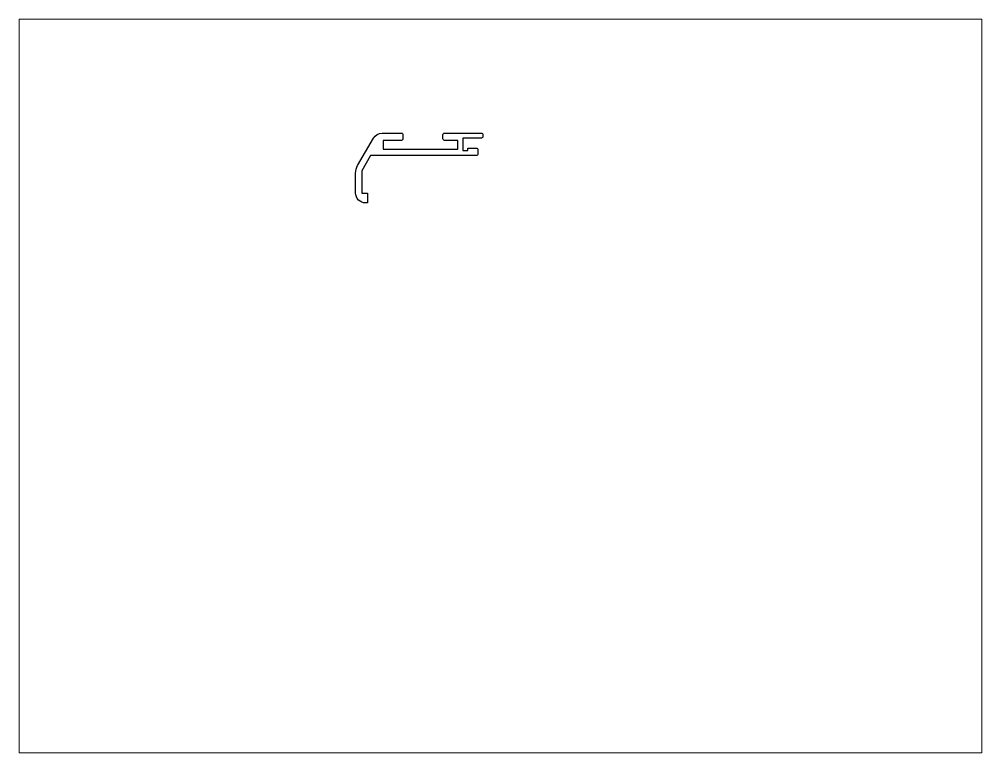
# Paper-space layout 'Layout1' of a CAD drawing. Extents: x 27 to 240, y 20 to 183.
# The model-space entities are those that its viewports show. They can reach past a viewport. Long polylines and large blocks are cut down to what shows.
import ezdxf

# ---------------------------------------------------------------- set-up
doc = ezdxf.new("R2010")
doc.units = 0
doc.header["$LTSCALE"] = 15
doc.layers.get('0').update_dxf_attribs({"linetype": 'CONTINUOUS'})

msp = doc.modelspace()

# ---------------------------------------------------------------- linework, layer by layer
at = {"color": 7}
msp.add_lwpolyline([(132.43, 215.63, -0.131652), (133.23, 218.63), (139.58, 229.63, -0.267949), (143.05, 231.63), (150.83, 231.63, -0.414214), (151.43, 231.03), (151.43, 229.33, -0.414214), (150.83, 228.73), (143.43, 228.73), (143.43, 225.23), (173.43, 225.23), (173.43, 228.73), (168.03, 228.73, -0.414214), (167.43, 229.33), (167.43, 231.03, -0.414214), (168.03, 231.63), (182.83, 231.63, -0.414214), (183.43, 231.03), (183.43, 230.23, -0.414214), (182.83, 229.63), (175.43, 229.63), (175.43, 224.63), (177.43, 224.63), (177.43, 225.63), (180.83, 225.63, -0.414214), (181.43, 225.03), (181.43, 223.23, -0.414214), (180.83, 222.63), (138.43, 222.63), (134.93, 216.57), (134.93, 207.63), (137.23, 207.63), (137.23, 203.63), (136.43, 203.63, -0.414214), (132.43, 207.63)], format="xyb", close=True, dxfattribs=at)

psp = doc.layouts.get("Layout1")

# ---------------------------------------------------------------- viewports
at = {"layer": '0', "color": 0, "linetype": 'BYBLOCK', "ltscale": 0.05}
psp.add_viewport(center=(133.35, 101.6), size=(213.36, 162.56), view_center_point=(190.51, 130.3), view_height=293.8955, dxfattribs=at)

doc.saveas('drawing.dxf')
